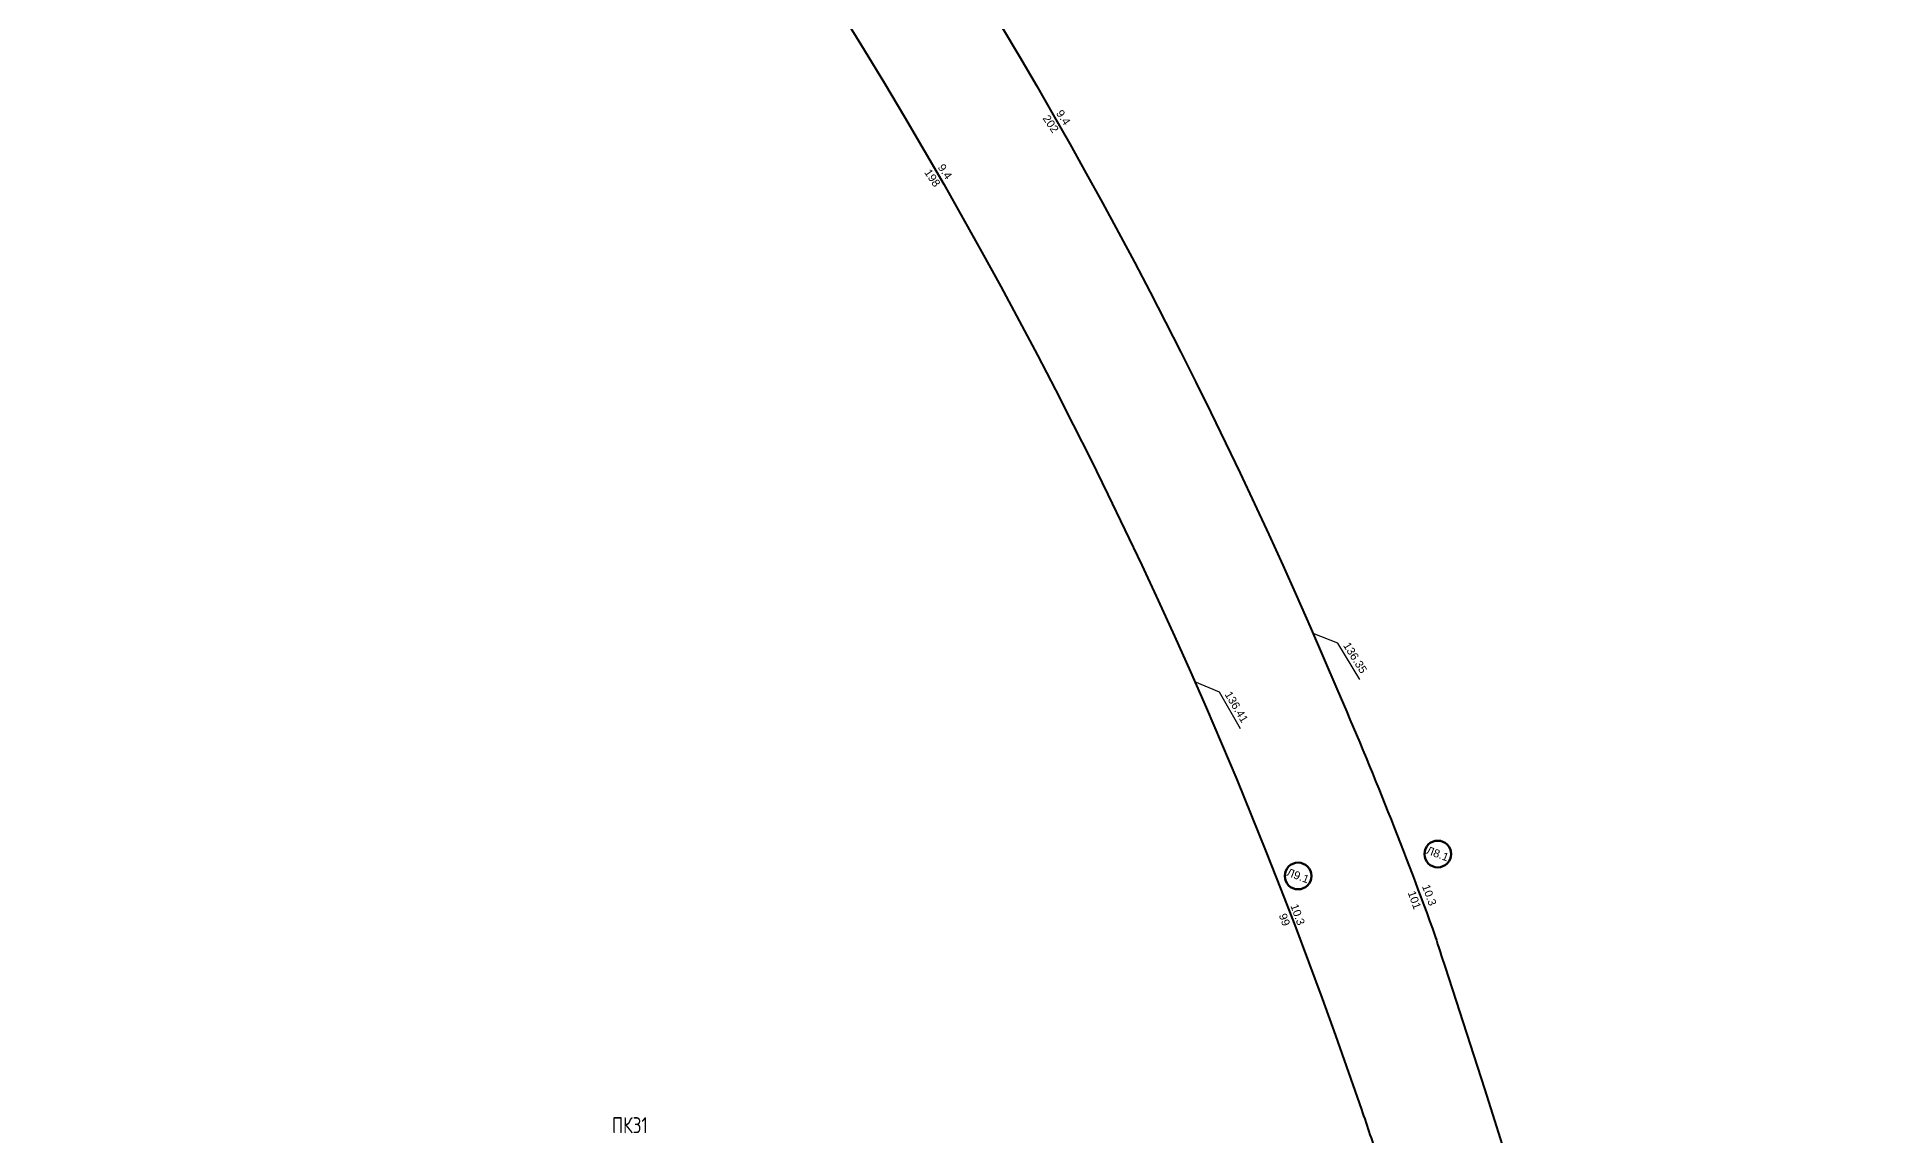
# Model space of a CAD drawing. Extents: x 10897 to 14358, y 7464 to 9324.
# Drawn here: x 12286.2 to 12629.8, y 8057 to 8263 of the extents above; entities that cross this region are included whole.
import ezdxf

# ---------------------------------------------------------------- set-up
doc = ezdxf.new("R2010")
doc.units = 0
doc.layers.add('Линии_поперечников Горьковский 22-56', color=10, linetype='Continuous')
doc.layers.add('ЛОТОК', color=1, linetype='Continuous', lineweight=40)
doc.styles.get("Standard").update_dxf_attribs({"font": 'arial.ttf'})
doc.styles.add('стиль1', font='txt.shx', dxfattribs={"width": 0.75})
doc.linetypes.add('LOTOK', pattern='A,7e-05,[1,Лоток,S=1,R=0,X=0,Y=0],-7', length=7.00007)

msp = doc.modelspace()

# ---------------------------------------------------------------- linework, layer by layer
at = {"color": 5, "lineweight": 50}
for centre in [(12548.85, 8109.74), (12522.67, 8105.62)]:
    msp.add_circle(centre, 2.5, dxfattribs=at)
at = {"layer": 'ЛОТОК', "linetype": 'LOTOK', "flags": 128}
for points in [[(12302.96, 8471.97, -0.101407), (12529.92, 8140.68, -0.016121), (12548.38, 8094.3, 0.012734), (12550.24, 8088.54), (12557.64, 8065.73), (12567.25, 8035.21), (12575.53, 8009.26), (12613.47, 7890.15), (12615.44, 7885.53), (12629.76, 7840.57)], [(12286.19, 8454.59, -0.118311), (12534.55, 8061.83, -0.002187), (12537.72, 8052.39, -0.001563), (12540.82, 8042.91, -0.000938), (12543.88, 8033.41, -0.000313), (12546.91, 8023.88), (12605.26, 7840.68)]]:
    msp.add_lwpolyline(points, format="xyb", dxfattribs=at)
at = {"layer": 'ЛОТОК', "color": 0, "lineweight": 30}
for points in [[(12534.24, 8142.45), (12530.14, 8149.27), (12525.47, 8151.1)], [(12511.9, 8133.21), (12507.94, 8140.11), (12503.3, 8142.03)]]:
    msp.add_lwpolyline(points, dxfattribs=at)

# ---------------------------------------------------------------- texts
at = {"layer": 'Линии_поперечников Горьковский 22-56', "style": 'стиль1', "width": 0.75}
msp.add_text('ПК31', height=3, dxfattribs=at).set_placement((12394.05, 8057.4))
at = {"layer": 'ЛОТОК', "color": 0, "lineweight": 30}
for s, rotation, p in [('9.4', 304.1464, (12477.23, 8248.62)), ('202', 304.1464, (12474.71, 8247.67)), ('9.4', 304.1464, (12455.04, 8238.48)), ('198', 304.1464, (12452.52, 8237.53)), ('136.35', 301.954, (12531.05, 8148.87)), ('136.41', 300.8397, (12508.84, 8139.69)), ('101', 290.0851, (12543.19, 8102.51)), ('10.3', 290.0851, (12545.87, 8103.71)), ('99', 290.0851, (12519.03, 8098.27)), ('10.3', 290.0851, (12521.2, 8100.06))]:
    msp.add_text(s, height=1.5, rotation=rotation, dxfattribs=at).set_placement(p)
at = {"layer": 'ЛОТОК', "color": 5, "lineweight": 30}
for s, p in [('Л8.1', (12546.56, 8109.85)), ('Л9.1', (12520.38, 8105.73))]:
    msp.add_text(s, height=1.5, rotation=339.3292, dxfattribs=at).set_placement(p)

doc.saveas('drawing.dxf')
